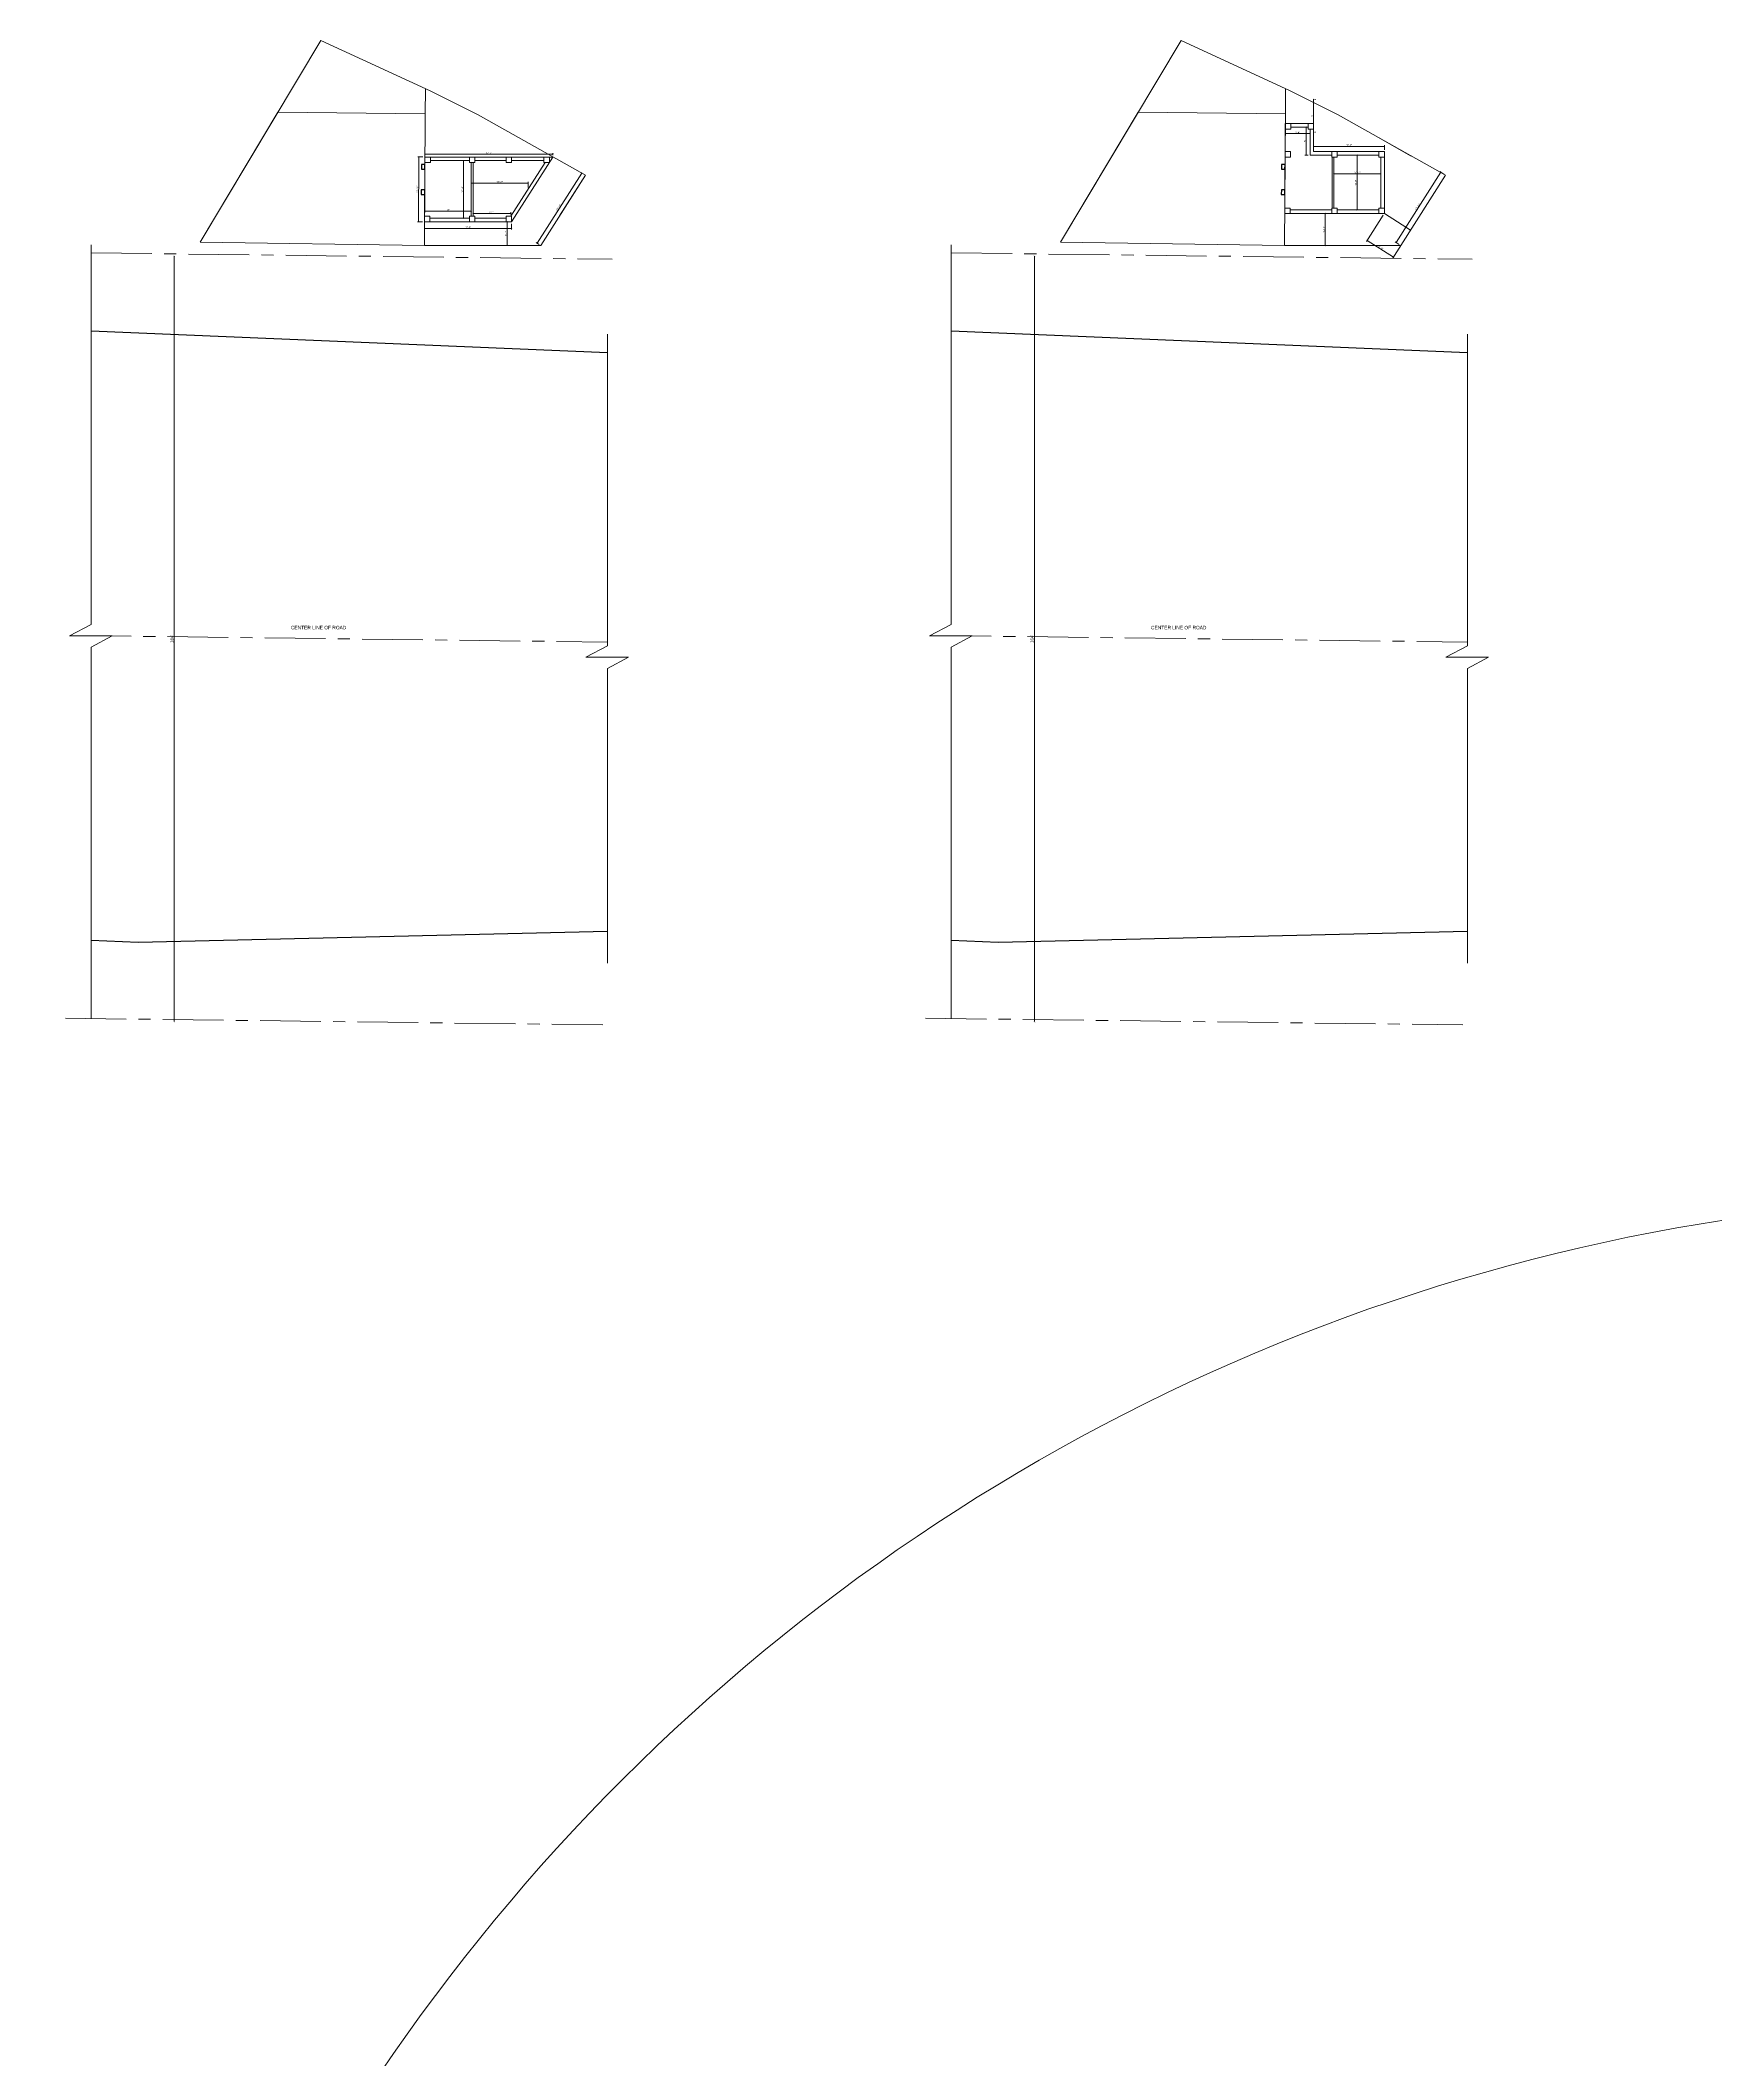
# Model space of a CAD drawing. Header units: inches. Extents: x 4069 to 291496, y -47643 to 12535.
# Drawn here: x 74546 to 78851, y 199 to 5389 of the extents above; entities that cross this region are included whole.
import ezdxf

# ---------------------------------------------------------------- set-up
doc = ezdxf.new("R2010")
doc.units = ezdxf.units.IN
doc.header["$LTSCALE"] = 5
doc.header["$MEASUREMENT"] = 0
doc.linetypes.add('CENTER', pattern=[2, 1.25, -0.25, 0.25, -0.25])
doc.layers.add('A-WALL', color=7, linetype='Continuous', lineweight=9)
doc.layers.add('DOOR', color=62, linetype='Continuous', lineweight=0)
for name, color, linetype in [('DIM', 5, 'Continuous'), ('TEXT', 6, 'Continuous'), ('WALL', 7, 'Continuous')]:
    doc.layers.add(name, color=color, linetype=linetype)
doc.layers.add('dim line', color=7, linetype='Continuous', lineweight=15, true_color=0xfab2b2)
doc.styles.get("Standard").update_dxf_attribs({"font": 'arial.ttf'})
doc.styles.add('tt', font='stylu.ttf', dxfattribs={"height": 8})
doc.dimstyles.new('Copy(2) of STANDARD', dxfattribs={"dimtxt": 2, "dimasz": 4, "dimexe": 0, "dimexo": 0, "dimgap": 2, "dimtad": 1, "dimdec": 0, "dimzin": 0, "dimdsep": 46, "dimlunit": 3, "dimtxsty": 'tt', "dimblk": 'ARCHTICK', "dimcen": 0.0505, "dimse1": 1, "dimse2": 1, "dimclrd": 5, "dimclre": 5, "dimclrt": 7, "dimadec": 1, "dimazin": 0, "dimtm": 1e-09, "dimtfac": 1, "dimtdec": 0, "dimtofl": 0, "dimtmove": 1, "dimatfit": 3, "dimfxl": 1, "dimtolj": 2, "dimtzin": 0, "dimlwd": 13, "dimarcsym": 0})
doc.dimstyles.new('Standard$0', dxfattribs={"dimtxt": 6, "dimasz": 4, "dimexe": 3, "dimexo": 6, "dimgap": 3, "dimtad": 1, "dimdec": 1, "dimzin": 0, "dimdsep": 46, "dimlunit": 4, "dimtxsty": 'Standard', "dimcen": 0.09, "dimclrd": 6, "dimclre": 6, "dimclrt": 7, "dimadec": 0, "dimazin": 0, "dimtfac": 1, "dimtdec": 1, "dimtix": 1, "dimtofl": 0, "dimtmove": 1, "dimatfit": 3, "dimfxl": 1, "dimtolj": 1, "dimtzin": 0, "dimlwd": 18, "dimlwe": 18, "dimarcsym": 0})

# ---------------------------------------------------------------- blocks, each defined once
blk = doc.blocks.new('_ArchTick')
at = {"color": 0, "linetype": 'ByBlock', "const_width": 0.15}
blk.add_lwpolyline([(-0.5, -0.5), (0.5, 0.5)], dxfattribs=at)
blk = doc.blocks.new('*D1890')
at = {"layer": 'Defpoints', "color": 0, "ltscale": 5, "transparency": 16777216}
for p in [(75346.3, 4834.4), (74890.5, 2866.6), (75322, 2866.6)]:
    blk.add_point(p, dxfattribs=at)
at = {"layer": 'DIM', "color": 5, "lineweight": 13, "ltscale": 5, "transparency": 16777216}
blk.add_line((74890.5, 4834.4), (74890.5, 2866.6), dxfattribs=at)
at = {"layer": 'DIM', "color": 5, "lineweight": 13, "ltscale": 5, "transparency": 16777216, "xscale": 4, "yscale": 4, "zscale": 4}
for p, rotation in [((74890.5, 4834.4), 90), ((74890.5, 2866.6), 270)]:
    blk.add_blockref('_ArchTick', p, dxfattribs=dict(at, rotation=rotation))
at = {"layer": 'DIM', "color": 7, "ltscale": 5, "transparency": 16777216, "insert": (74884.3, 3850.5), "char_height": 8, "attachment_point": 5, "rotation": 90, "style": 'tt'}
blk.add_mtext("\\A2;164'", dxfattribs=at)
blk = doc.blocks.new('oblique')
at = {"color": 0, "lineweight": -2}
blk.add_line((0.25, 0.25), (-0.25, -0.25), dxfattribs=at)
at = {"layer": 'dim line', "lineweight": 9}
for p, q in [((-0.4375, 0), (0.4375, 0)), ((0, 0.4375), (0, -0.4375))]:
    blk.add_line(p, q, dxfattribs=at)
blk = doc.blocks.new('*D1894')
at = {"layer": 'A-WALL', "color": 47, "lineweight": 0, "ltscale": 5, "transparency": 16777216}
for p, q in [((75658.5, 4941.6), (75658.5, 4946.9)), ((75755.5, 4941.6), (75755.5, 4946.9))]:
    blk.add_line(p, q, dxfattribs=at)
at = {"layer": 'A-WALL', "color": 33, "lineweight": 0, "ltscale": 5, "transparency": 16777216}
blk.add_line((75658.5, 4943.9), (75755.5, 4943.9), dxfattribs=at)
at = {"layer": 'Defpoints', "color": 0, "ltscale": 5, "transparency": 16777216}
for p in [(75658.5, 4936.6), (75755.5, 4943.9), (75755.5, 4936.6)]:
    blk.add_point(p, dxfattribs=at)
at = {"layer": 'A-WALL', "color": 33, "lineweight": 0, "ltscale": 5, "transparency": 16777216, "xscale": 2, "yscale": 2, "zscale": 2, "rotation": 180}
blk.add_blockref('oblique', (75658.5, 4943.9), dxfattribs=at)
at = {"layer": 'A-WALL', "color": 33, "lineweight": 0, "ltscale": 5, "transparency": 16777216, "xscale": 2, "yscale": 2, "zscale": 2}
blk.add_blockref('oblique', (75755.5, 4943.9), dxfattribs=at)
at = {"layer": 'A-WALL', "color": 7, "ltscale": 5, "transparency": 16777216, "insert": (75707, 4946.7), "char_height": 4.5, "attachment_point": 5}
blk.add_mtext('\\A1;8\'-1"', dxfattribs=at)
blk = doc.blocks.new('_OBLIQUE')
at = {"color": 0, "linetype": 'ByBlock'}
blk.add_line((-0.5, -0.5), (0.5, 0.5), dxfattribs=at)
blk = doc.blocks.new('*D1895')
at = {"layer": 'A-WALL', "color": 47, "lineweight": 0, "ltscale": 5, "transparency": 16777216}
for p, q in [((75533.4, 4917.6), (75533.4, 4902.4)), ((75757.2, 4917.6), (75757.2, 4902.4))]:
    blk.add_line(p, q, dxfattribs=at)
at = {"layer": 'A-WALL', "color": 33, "lineweight": 0, "ltscale": 5, "transparency": 16777216}
blk.add_line((75533.4, 4905.4), (75757.2, 4905.4), dxfattribs=at)
at = {"layer": 'Defpoints', "color": 0, "ltscale": 5, "transparency": 16777216}
for p in [(75533.4, 4922.6), (75757.2, 4922.6), (75757.2, 4905.4)]:
    blk.add_point(p, dxfattribs=at)
at = {"layer": 'A-WALL', "color": 33, "lineweight": 0, "ltscale": 5, "transparency": 16777216, "xscale": 2, "yscale": 2, "zscale": 2, "rotation": 180}
blk.add_blockref('oblique', (75533.4, 4905.4), dxfattribs=at)
at = {"layer": 'A-WALL', "color": 33, "lineweight": 0, "ltscale": 5, "transparency": 16777216, "xscale": 2, "yscale": 2, "zscale": 2}
blk.add_blockref('oblique', (75757.2, 4905.4), dxfattribs=at)
at = {"layer": 'A-WALL', "color": 7, "ltscale": 5, "transparency": 16777216, "insert": (75645.3, 4908.2), "char_height": 4.5, "attachment_point": 5}
blk.add_mtext('\\A1;18\'-8"', dxfattribs=at)
blk = doc.blocks.new('*D1897')
at = {"layer": 'A-WALL', "color": 47, "lineweight": 0, "ltscale": 5, "transparency": 16777216}
for p, q in [((75533.5, 4941.6), (75533.5, 4953)), ((75653.5, 4941.6), (75653.5, 4953))]:
    blk.add_line(p, q, dxfattribs=at)
at = {"layer": 'A-WALL', "color": 33, "lineweight": 0, "ltscale": 5, "transparency": 16777216}
blk.add_line((75533.5, 4950), (75653.5, 4950), dxfattribs=at)
at = {"layer": 'Defpoints', "color": 0, "ltscale": 5, "transparency": 16777216}
for p in [(75533.5, 4936.6), (75653.5, 4950), (75653.5, 4936.6)]:
    blk.add_point(p, dxfattribs=at)
at = {"layer": 'A-WALL', "color": 33, "lineweight": 0, "ltscale": 5, "transparency": 16777216, "xscale": 2, "yscale": 2, "zscale": 2, "rotation": 180}
blk.add_blockref('oblique', (75533.5, 4950), dxfattribs=at)
at = {"layer": 'A-WALL', "color": 33, "lineweight": 0, "ltscale": 5, "transparency": 16777216, "xscale": 2, "yscale": 2, "zscale": 2}
blk.add_blockref('oblique', (75653.5, 4950), dxfattribs=at)
at = {"layer": 'A-WALL', "color": 7, "ltscale": 5, "transparency": 16777216, "insert": (75593.5, 4952.8), "char_height": 4.5, "attachment_point": 5}
blk.add_mtext("\\A1;10'", dxfattribs=at)
blk = doc.blocks.new('*D1898')
at = {"layer": 'A-WALL', "color": 47, "lineweight": 0, "ltscale": 5, "transparency": 16777216}
for p, q in [((75653.5, 5010.8), (75653.5, 5025.1)), ((75799.6, 5010.8), (75799.6, 5025.1))]:
    blk.add_line(p, q, dxfattribs=at)
at = {"layer": 'A-WALL', "color": 33, "lineweight": 0, "ltscale": 5, "transparency": 16777216}
blk.add_line((75799.6, 5022.1), (75653.5, 5022.1), dxfattribs=at)
at = {"layer": 'Defpoints', "color": 0, "ltscale": 5, "transparency": 16777216}
for p in [(75653.5, 5022.1), (75653.5, 5005.8), (75799.6, 5005.8)]:
    blk.add_point(p, dxfattribs=at)
at = {"layer": 'A-WALL', "color": 33, "lineweight": 0, "ltscale": 5, "transparency": 16777216, "xscale": 2, "yscale": 2, "zscale": 2, "rotation": 180}
blk.add_blockref('oblique', (75653.5, 5022.1), dxfattribs=at)
at = {"layer": 'A-WALL', "color": 33, "lineweight": 0, "ltscale": 5, "transparency": 16777216, "xscale": 2, "yscale": 2, "zscale": 2}
blk.add_blockref('oblique', (75799.6, 5022.1), dxfattribs=at)
at = {"layer": 'A-WALL', "color": 7, "ltscale": 5, "transparency": 16777216, "insert": (75726.5, 5024.9), "char_height": 4.5, "attachment_point": 5}
blk.add_mtext('\\A1;12\'-2"', dxfattribs=at)
blk = doc.blocks.new('*D1899')
at = {"layer": 'A-WALL', "color": 47, "lineweight": 0, "ltscale": 5, "transparency": 16777216}
for p, q in [((75603.7, 5080), (75636.7, 5080)), ((75603.7, 4931.6), (75636.7, 4931.6))]:
    blk.add_line(p, q, dxfattribs=at)
at = {"layer": 'A-WALL', "color": 33, "lineweight": 0, "ltscale": 5, "transparency": 16777216}
blk.add_line((75633.7, 5080), (75633.7, 4931.6), dxfattribs=at)
at = {"layer": 'Defpoints', "color": 0, "ltscale": 5, "transparency": 16777216}
for p in [(75598.7, 5080), (75598.7, 4931.6), (75633.7, 4931.6)]:
    blk.add_point(p, dxfattribs=at)
at = {"layer": 'A-WALL', "color": 33, "lineweight": 0, "ltscale": 5, "transparency": 16777216, "xscale": 2, "yscale": 2, "zscale": 2}
for p, rotation in [((75633.7, 5080), 90), ((75633.7, 4931.6), 270)]:
    blk.add_blockref('oblique', p, dxfattribs=dict(at, rotation=rotation))
at = {"layer": 'A-WALL', "color": 7, "ltscale": 5, "transparency": 16777216, "insert": (75630.9, 5005.8), "char_height": 4.5, "attachment_point": 5, "rotation": 90}
blk.add_mtext('\\A1;12\'-4"', dxfattribs=at)
blk = doc.blocks.new('*D1919')
at = {"layer": 'A-WALL', "color": 47, "lineweight": 0, "ltscale": 5, "transparency": 16777216}
for p, q in [((75534.5, 5094), (75534.5, 5099.3)), ((75863.3, 5094), (75863.3, 5099.3))]:
    blk.add_line(p, q, dxfattribs=at)
at = {"layer": 'A-WALL', "color": 33, "lineweight": 0, "ltscale": 5, "transparency": 16777216}
blk.add_line((75863.3, 5096.3), (75534.5, 5096.3), dxfattribs=at)
at = {"layer": 'Defpoints', "color": 0, "ltscale": 5, "transparency": 16777216}
for p in [(75534.5, 5096.3), (75534.5, 5089), (75863.3, 5089)]:
    blk.add_point(p, dxfattribs=at)
at = {"layer": 'A-WALL', "color": 33, "lineweight": 0, "ltscale": 5, "transparency": 16777216, "xscale": 2, "yscale": 2, "zscale": 2, "rotation": 180}
blk.add_blockref('oblique', (75534.5, 5096.3), dxfattribs=at)
at = {"layer": 'A-WALL', "color": 33, "lineweight": 0, "ltscale": 5, "transparency": 16777216, "xscale": 2, "yscale": 2, "zscale": 2}
blk.add_blockref('oblique', (75863.3, 5096.3), dxfattribs=at)
at = {"layer": 'A-WALL', "color": 7, "ltscale": 5, "transparency": 16777216, "insert": (75698.9, 5099.1), "char_height": 4.5, "attachment_point": 5}
blk.add_mtext('\\A1;27\'-5"', dxfattribs=at)
blk = doc.blocks.new('*D1920')
at = {"layer": 'A-WALL', "color": 47, "lineweight": 0, "ltscale": 5, "transparency": 16777216}
for p, q in [((75529.5, 5089.1), (75516.2, 5089.2)), ((75528.4, 4922.7), (75515.1, 4922.7))]:
    blk.add_line(p, q, dxfattribs=at)
at = {"layer": 'A-WALL', "color": 33, "lineweight": 0, "ltscale": 5, "transparency": 16777216}
blk.add_line((75519.2, 5089.1), (75518.1, 4922.7), dxfattribs=at)
at = {"layer": 'Defpoints', "color": 0, "ltscale": 5, "transparency": 16777216}
for p in [(75534.5, 5089), (75518.1, 4922.7), (75533.4, 4922.6)]:
    blk.add_point(p, dxfattribs=at)
at = {"layer": 'A-WALL', "color": 33, "lineweight": 0, "ltscale": 5, "transparency": 16777216, "xscale": 2, "yscale": 2, "zscale": 2}
for p, rotation in [((75519.2, 5089.1), 89.62590714722728), ((75518.1, 4922.7), 269.6259071472273)]:
    blk.add_blockref('oblique', p, dxfattribs=dict(at, rotation=rotation))
at = {"layer": 'A-WALL', "color": 7, "ltscale": 5, "transparency": 16777216, "insert": (75515.9, 5006), "char_height": 4.5, "attachment_point": 5, "rotation": 89.6259}
blk.add_mtext('\\A1;13\'-10"', dxfattribs=at)
blk = doc.blocks.new('*D1926')
at = {"layer": 'Defpoints', "color": 0, "ltscale": 5, "transparency": 16777216}
for p in [(77556.5, 4834.4), (77100.8, 2866.6), (77532.3, 2866.6)]:
    blk.add_point(p, dxfattribs=at)
at = {"layer": 'DIM', "color": 5, "lineweight": 13, "ltscale": 5, "transparency": 16777216}
blk.add_line((77100.8, 4834.4), (77100.8, 2866.6), dxfattribs=at)
at = {"layer": 'DIM', "color": 5, "lineweight": 13, "ltscale": 5, "transparency": 16777216, "xscale": 4, "yscale": 4, "zscale": 4}
for p, rotation in [((77100.8, 4834.4), 90), ((77100.8, 2866.6), 270)]:
    blk.add_blockref('_ArchTick', p, dxfattribs=dict(at, rotation=rotation))
at = {"layer": 'DIM', "color": 7, "ltscale": 5, "transparency": 16777216, "insert": (77094.6, 3850.5), "char_height": 8, "attachment_point": 5, "rotation": 90, "style": 'tt'}
blk.add_mtext("\\A2;164'", dxfattribs=at)
blk = doc.blocks.new('*D1931')
at = {"layer": 'A-WALL', "color": 47, "lineweight": 0, "ltscale": 5, "transparency": 16777216}
for p, q in [((77818.2, 5107.9), (77818.2, 5119.2)), ((77999.9, 5107.9), (77999.9, 5119.2))]:
    blk.add_line(p, q, dxfattribs=at)
at = {"layer": 'A-WALL', "color": 33, "lineweight": 0, "ltscale": 5, "transparency": 16777216}
blk.add_line((77818.2, 5116.2), (77999.9, 5116.2), dxfattribs=at)
at = {"layer": 'Defpoints', "color": 0, "ltscale": 5, "transparency": 16777216}
for p in [(77818.2, 5102.9), (77999.9, 5116.2), (77999.9, 5102.9)]:
    blk.add_point(p, dxfattribs=at)
at = {"layer": 'A-WALL', "color": 33, "lineweight": 0, "ltscale": 5, "transparency": 16777216, "xscale": 2, "yscale": 2, "zscale": 2, "rotation": 180}
blk.add_blockref('oblique', (77818.2, 5116.2), dxfattribs=at)
at = {"layer": 'A-WALL', "color": 33, "lineweight": 0, "ltscale": 5, "transparency": 16777216, "xscale": 2, "yscale": 2, "zscale": 2}
blk.add_blockref('oblique', (77999.9, 5116.2), dxfattribs=at)
at = {"layer": 'A-WALL', "color": 7, "ltscale": 5, "transparency": 16777216, "insert": (77909.1, 5119), "char_height": 4.5, "attachment_point": 5}
blk.add_mtext('\\A1;15\'-2"', dxfattribs=at)
blk = doc.blocks.new('*D1928')
at = {"layer": 'A-WALL', "color": 33, "lineweight": 0, "ltscale": 5, "transparency": 16777216}
blk.add_line((77818.2, 5152.6), (77818.2, 5237.1), dxfattribs=at)
at = {"layer": 'A-WALL', "color": 47, "lineweight": 0, "ltscale": 5, "transparency": 16777216}
for p, q in [((77823.2, 5237.1), (77821.2, 5237.1)), ((77823.2, 5152.6), (77821.2, 5152.6))]:
    blk.add_line(p, q, dxfattribs=at)
at = {"layer": 'Defpoints', "color": 0, "ltscale": 5, "transparency": 16777216}
for p in [(77818.2, 5237.1, -58.2), (77818.2, 5237.1), (77818.2, 5152.6, -58.2)]:
    blk.add_point(p, dxfattribs=at)
at = {"layer": 'A-WALL', "color": 33, "lineweight": 0, "ltscale": 5, "transparency": 16777216, "xscale": 2, "yscale": 2, "zscale": 2}
for p, rotation in [((77818.2, 5237.1), 90), ((77818.2, 5152.6), 270)]:
    blk.add_blockref('oblique', p, dxfattribs=dict(at, rotation=rotation))
at = {"layer": 'A-WALL', "color": 7, "ltscale": 5, "transparency": 16777216, "insert": (77815.5, 5194.8), "char_height": 4.5, "attachment_point": 5, "rotation": 90}
blk.add_mtext("\\A1;7'", dxfattribs=at)
blk = doc.blocks.new('*D1929')
at = {"layer": 'A-WALL', "color": 47, "lineweight": 0, "ltscale": 5, "transparency": 16777216}
for p, q in [((77927.4, 5093.9), (77926.7, 5093.9)), ((77927.4, 4952.9), (77926.7, 4952.9))]:
    blk.add_line(p, q, dxfattribs=at)
at = {"layer": 'A-WALL', "color": 33, "lineweight": 0, "ltscale": 5, "transparency": 16777216}
blk.add_line((77929.7, 5093.9), (77929.7, 4952.9), dxfattribs=at)
at = {"layer": 'Defpoints', "color": 0, "ltscale": 5, "transparency": 16777216}
for p in [(77932.4, 5093.9, -58.2), (77929.7, 4952.9), (77932.4, 4952.9, -58.2)]:
    blk.add_point(p, dxfattribs=at)
at = {"layer": 'A-WALL', "color": 33, "lineweight": 0, "ltscale": 5, "transparency": 16777216, "xscale": 2, "yscale": 2, "zscale": 2}
for p, rotation in [((77929.7, 5093.9), 90), ((77929.7, 4952.9), 270)]:
    blk.add_blockref('oblique', p, dxfattribs=dict(at, rotation=rotation))
at = {"layer": 'A-WALL', "color": 7, "ltscale": 5, "transparency": 16777216, "insert": (77926.9, 5023.4), "char_height": 4.5, "attachment_point": 5, "rotation": 90}
blk.add_mtext('\\A1;11\'-9"', dxfattribs=at)
blk = doc.blocks.new('*D1930')
at = {"layer": 'A-WALL', "color": 47, "lineweight": 0, "ltscale": 5, "transparency": 16777216}
for p, q in [((77870, 5028.4), (77870, 5048.9)), ((77990.9, 5028.4), (77990.9, 5048.9))]:
    blk.add_line(p, q, dxfattribs=at)
at = {"layer": 'A-WALL', "color": 33, "lineweight": 0, "ltscale": 5, "transparency": 16777216}
blk.add_line((77870, 5045.9), (77990.9, 5045.9), dxfattribs=at)
at = {"layer": 'Defpoints', "color": 0, "ltscale": 5, "transparency": 16777216}
for p in [(77990.9, 5045.9), (77870, 5023.4, -58.2), (77990.9, 5023.4, -58.2)]:
    blk.add_point(p, dxfattribs=at)
at = {"layer": 'A-WALL', "color": 33, "lineweight": 0, "ltscale": 5, "transparency": 16777216, "xscale": 2, "yscale": 2, "zscale": 2, "rotation": 180}
blk.add_blockref('oblique', (77870, 5045.9), dxfattribs=at)
at = {"layer": 'A-WALL', "color": 33, "lineweight": 0, "ltscale": 5, "transparency": 16777216, "xscale": 2, "yscale": 2, "zscale": 2}
blk.add_blockref('oblique', (77990.9, 5045.9), dxfattribs=at)
at = {"layer": 'A-WALL', "color": 7, "ltscale": 5, "transparency": 16777216, "insert": (77930.5, 5048.7), "char_height": 4.5, "attachment_point": 5}
blk.add_mtext('\\A1;10\'-1"', dxfattribs=at)
blk = doc.blocks.new('*D1932')
at = {"layer": 'A-WALL', "color": 47, "lineweight": 0, "ltscale": 5, "transparency": 16777216}
for p, q in [((77997.2, 4939.7), (77954.1, 4872)), ((78064.8, 4896.6), (78021.6, 4828.9))]:
    blk.add_line(p, q, dxfattribs=at)
at = {"layer": 'A-WALL', "color": 33, "lineweight": 0, "ltscale": 5, "transparency": 16777216}
blk.add_line((77955.7, 4874.5), (78023.2, 4831.5), dxfattribs=at)
at = {"layer": 'Defpoints', "color": 0, "ltscale": 5, "transparency": 16777216}
for p in [(77999.9, 4943.9), (78067.5, 4900.8), (78023.2, 4831.5)]:
    blk.add_point(p, dxfattribs=at)
at = {"layer": 'A-WALL', "color": 33, "lineweight": 0, "ltscale": 5, "transparency": 16777216, "xscale": 2, "yscale": 2, "zscale": 2}
for p, rotation in [((77955.7, 4874.5), 147.4840471670188), ((78023.2, 4831.5), 327.4840471670188)]:
    blk.add_blockref('oblique', p, dxfattribs=dict(at, rotation=rotation))
at = {"layer": 'A-WALL', "color": 7, "ltscale": 5, "transparency": 16777216, "insert": (77990.9, 4855.3), "char_height": 4.5, "attachment_point": 5, "rotation": 327.484}
blk.add_mtext('\\A1;6\'-8"', dxfattribs=at)
blk = doc.blocks.new('*D1933')
at = {"layer": 'A-WALL', "color": 47, "lineweight": 0, "ltscale": 5, "transparency": 16777216}
for p, q in [((77859.8, 4943.9), (77844.8, 4943.9)), ((77859.8, 4861.6), (77844.8, 4861.6))]:
    blk.add_line(p, q, dxfattribs=at)
at = {"layer": 'A-WALL', "color": 33, "lineweight": 0, "ltscale": 5, "transparency": 16777216}
blk.add_line((77847.8, 4943.9), (77847.8, 4861.6), dxfattribs=at)
at = {"layer": 'Defpoints', "color": 0, "ltscale": 5, "transparency": 16777216}
for p in [(77864.8, 4943.9, -58.2), (77847.8, 4861.6), (77864.8, 4861.6, -58.2)]:
    blk.add_point(p, dxfattribs=at)
at = {"layer": 'A-WALL', "color": 33, "lineweight": 0, "ltscale": 5, "transparency": 16777216, "xscale": 2, "yscale": 2, "zscale": 2}
for p, rotation in [((77847.8, 4943.9), 90), ((77847.8, 4861.6), 270)]:
    blk.add_blockref('oblique', p, dxfattribs=dict(at, rotation=rotation))
at = {"layer": 'A-WALL', "color": 7, "ltscale": 5, "transparency": 16777216, "insert": (77845, 4902.8), "char_height": 4.5, "attachment_point": 5, "rotation": 90}
blk.add_mtext('\\A1;6\'-10"', dxfattribs=at)
blk = doc.blocks.new('*D1934')
at = {"layer": 'A-WALL', "color": 47, "lineweight": 0, "ltscale": 5, "transparency": 16777216}
for p, q in [((77745.3, 5155.9), (77745.3, 5146.5)), ((77809.2, 5155.9), (77809.2, 5146.5))]:
    blk.add_line(p, q, dxfattribs=at)
at = {"layer": 'A-WALL', "color": 33, "lineweight": 0, "ltscale": 5, "transparency": 16777216}
blk.add_line((77809.2, 5149.5), (77745.3, 5149.5), dxfattribs=at)
at = {"layer": 'Defpoints', "color": 0, "ltscale": 5, "transparency": 16777216}
for p in [(77745.3, 5160.9, -58.2), (77745.3, 5149.5), (77809.2, 5160.9, -58.2)]:
    blk.add_point(p, dxfattribs=at)
at = {"layer": 'A-WALL', "color": 33, "lineweight": 0, "ltscale": 5, "transparency": 16777216, "xscale": 2, "yscale": 2, "zscale": 2, "rotation": 180}
blk.add_blockref('oblique', (77745.3, 5149.5), dxfattribs=at)
at = {"layer": 'A-WALL', "color": 33, "lineweight": 0, "ltscale": 5, "transparency": 16777216, "xscale": 2, "yscale": 2, "zscale": 2}
blk.add_blockref('oblique', (77809.2, 5149.5), dxfattribs=at)
at = {"layer": 'A-WALL', "color": 7, "ltscale": 5, "transparency": 16777216, "insert": (77777.3, 5152.3), "char_height": 4.5, "attachment_point": 5}
blk.add_mtext('\\A1;5\'-4"', dxfattribs=at)
blk = doc.blocks.new('*D1935')
at = {"layer": 'A-WALL', "color": 47, "lineweight": 0, "ltscale": 5, "transparency": 16777216}
for p, q in [((77799.2, 5165.9), (77795.7, 5165.9)), ((77804.2, 5093.9), (77795.7, 5093.9))]:
    blk.add_line(p, q, dxfattribs=at)
at = {"layer": 'A-WALL', "color": 33, "lineweight": 0, "ltscale": 5, "transparency": 16777216}
blk.add_line((77798.7, 5165.9), (77798.7, 5093.9), dxfattribs=at)
at = {"layer": 'Defpoints', "color": 0, "ltscale": 5, "transparency": 16777216}
for p in [(77804.2, 5165.9, -58.2), (77798.7, 5093.9), (77809.2, 5093.9, -58.2)]:
    blk.add_point(p, dxfattribs=at)
at = {"layer": 'A-WALL', "color": 33, "lineweight": 0, "ltscale": 5, "transparency": 16777216, "xscale": 2, "yscale": 2, "zscale": 2}
for p, rotation in [((77798.7, 5165.9), 90), ((77798.7, 5093.9), 270)]:
    blk.add_blockref('oblique', p, dxfattribs=dict(at, rotation=rotation))
at = {"layer": 'A-WALL', "color": 7, "ltscale": 5, "transparency": 16777216, "insert": (77795.9, 5129.9), "char_height": 4.5, "attachment_point": 5, "rotation": 90}
blk.add_mtext("\\A1;6'", dxfattribs=at)
blk = doc.blocks.new('*D1936')
at = {"layer": 'A-WALL', "color": 33, "lineweight": 0, "ltscale": 5, "transparency": 16777216}
blk.add_line((78030.1, 4869.5), (78145.1, 5049.8), dxfattribs=at)
at = {"layer": 'A-WALL', "color": 47, "lineweight": 0, "ltscale": 5, "transparency": 16777216}
for p, q in [((78153.2, 5044.6), (78142.5, 5051.4)), ((78038.2, 4864.3), (78027.6, 4871.1))]:
    blk.add_line(p, q, dxfattribs=at)
at = {"layer": 'Defpoints', "color": 0, "ltscale": 5, "transparency": 16777216}
for p in [(78145.1, 5049.8), (78157.4, 5042, -58.2), (78042.5, 4861.6, -58.2)]:
    blk.add_point(p, dxfattribs=at)
at = {"layer": 'A-WALL', "color": 33, "lineweight": 0, "ltscale": 5, "transparency": 16777216, "xscale": 2, "yscale": 2, "zscale": 2}
for p, rotation in [((78145.1, 5049.8), 57.48404716701929), ((78030.1, 4869.5), 237.4840471670193)]:
    blk.add_blockref('oblique', p, dxfattribs=dict(at, rotation=rotation))
at = {"layer": 'A-WALL', "color": 7, "ltscale": 5, "transparency": 16777216, "insert": (78085.2, 4961.2), "char_height": 4.5, "attachment_point": 5, "rotation": 57.484}
blk.add_mtext('\\A1;17\'-10"', dxfattribs=at)
blk = doc.blocks.new('*D1937')
at = {"layer": 'A-WALL', "color": 33, "lineweight": 0, "ltscale": 5, "transparency": 16777216}
blk.add_line((75822.8, 4867.6), (75937.8, 5047.9), dxfattribs=at)
at = {"layer": 'A-WALL', "color": 47, "lineweight": 0, "ltscale": 5, "transparency": 16777216}
for p, q in [((75942.9, 5044.6), (75935.3, 5049.5)), ((75828, 4864.3), (75820.3, 4869.2))]:
    blk.add_line(p, q, dxfattribs=at)
at = {"layer": 'Defpoints', "color": 0, "ltscale": 5, "transparency": 16777216}
for p in [(75937.8, 5047.9), (75947.1, 5042, -58.2), (75832.2, 4861.6, -58.2)]:
    blk.add_point(p, dxfattribs=at)
at = {"layer": 'A-WALL', "color": 33, "lineweight": 0, "ltscale": 5, "transparency": 16777216, "xscale": 2, "yscale": 2, "zscale": 2}
for p, rotation in [((75937.8, 5047.9), 57.48404716701929), ((75822.8, 4867.6), 237.4840471670193)]:
    blk.add_blockref('oblique', p, dxfattribs=dict(at, rotation=rotation))
at = {"layer": 'A-WALL', "color": 7, "ltscale": 5, "transparency": 16777216, "insert": (75877.9, 4959.3), "char_height": 4.5, "attachment_point": 5, "rotation": 57.484}
blk.add_mtext('\\A1;17\'-10"', dxfattribs=at)
blk = doc.blocks.new('*D1940')
at = {"layer": 'A-WALL', "color": 47, "lineweight": 0, "ltscale": 5, "transparency": 16777216}
for p, q in [((75752.2, 4922.6), (75743.2, 4922.6)), ((75751.5, 4861.6), (75743.2, 4861.6))]:
    blk.add_line(p, q, dxfattribs=at)
at = {"layer": 'A-WALL', "color": 33, "lineweight": 0, "ltscale": 5, "transparency": 16777216}
blk.add_line((75746.2, 4922.6), (75746.2, 4861.6), dxfattribs=at)
at = {"layer": 'Defpoints', "color": 0, "ltscale": 5, "transparency": 16777216}
for p in [(75757.2, 4922.6), (75746.2, 4861.6), (75756.5, 4861.6, -58.2)]:
    blk.add_point(p, dxfattribs=at)
at = {"layer": 'A-WALL', "color": 33, "lineweight": 0, "ltscale": 5, "transparency": 16777216, "xscale": 2, "yscale": 2, "zscale": 2}
for p, rotation in [((75746.2, 4922.6), 90), ((75746.2, 4861.6), 270)]:
    blk.add_blockref('oblique', p, dxfattribs=dict(at, rotation=rotation))
at = {"layer": 'A-WALL', "color": 7, "ltscale": 5, "transparency": 16777216, "insert": (75743.4, 4892.1), "char_height": 4.5, "attachment_point": 5, "rotation": 90}
blk.add_mtext('\\A1;5\'-1"', dxfattribs=at)

msp = doc.modelspace()

# ---------------------------------------------------------------- linework, layer by layer
for p, q in [((74676.84581, 4641.84182, -31.2793), (76003.60031, 4586.8671, -59.12383)), ((76887.10878, 4641.84182, -31.2793), (78213.86329, 4586.8671, -59.12383)), ((74797.19555, 3070.0541, 1.516), (74676.84581, 3075.2207, 1.516)), ((76003.60031, 3098.12937, 1.516), (74797.19555, 3070.0541, 1.516)), ((77007.45852, 3070.0541, 1.516), (76887.10878, 3075.2207, 1.516)), ((78213.86329, 3098.12937, 1.516), (77007.45852, 3070.0541, 1.516))]:
    msp.add_line(p, q)
at = {"layer": 'A-WALL', "ltscale": 5}
for p, q in [((75535.22639, 5199.61912), (75535.65021, 5264.53028)), ((77745.48936, 5199.61912), (77745.91318, 5264.53028)), ((77744.85786, 5102.89936), (77745.32795, 5174.8975)), ((77745.26919, 5165.8975), (77745.32795, 5165.8975)), ((77745.32795, 5174.8975), (77818.21395, 5174.8975)), ((77759.18248, 5165.8975), (77804.21395, 5165.8975)), ((77809.21395, 5160.8975), (77809.21395, 5093.89936)), ((77818.21395, 5174.8975), (77818.21395, 5102.89936)), ((78069.08115, 5091.56886), (77983.27171, 5139.76388)), ((75863.31534, 5089.04302), (75534.50441, 5089.04302)), ((77744.85786, 5097.89936), (77744.82521, 5097.89936)), ((77809.21395, 5093.89936), (77864.83181, 5093.89936)), ((77818.21395, 5102.89936), (77999.89794, 5102.89936)), ((77865.52578, 5088.89936), (77865.52578, 4957.90626)), ((77870.02578, 5088.89936), (77870.02578, 4957.90626)), ((77878.83181, 5093.89936), (77985.89794, 5093.89936)), ((77990.89794, 5088.89936), (77990.89794, 4957.90626)), ((77999.89794, 5102.89936), (77999.89794, 4943.90626)), ((75534.50441, 5080.04302), (75534.44565, 5080.04302)), ((75648.97007, 5080.04302), (75548.50441, 5080.04302)), ((75653.47007, 4936.62632), (75653.47007, 5075.04302)), ((75658.47007, 4936.62632), (75658.47007, 5075.04302)), ((75743.23106, 5080.04302), (75662.97007, 5080.04302)), ((75755.48243, 4936.62632), (75843.71778, 5075.04302)), ((75840.39088, 5080.04302), (75757.23106, 5080.04302)), ((75880.63496, 4937.61946), (75947.14723, 5041.95869)), ((75547.50925, 4931.62632), (75648.97007, 4931.62632)), ((75662.97007, 4931.62632), (75743.23106, 4931.62632)), ((77999.89794, 4943.90626), (77743.67428, 4943.90626)), ((77864.83181, 4952.90626), (77757.76569, 4952.90626)), ((77985.89794, 4952.90626), (77878.83181, 4952.90626)), ((77999.89794, 4943.90626), (78067.45373, 4900.84202))]:
    msp.add_line(p, q, dxfattribs=at)
at = {"layer": 'A-WALL', "linetype": 'CENTER', "ltscale": 25}
for p, q in [((74676.84581, 4842.6691), (76015.72153, 4826.17516)), ((76887.10878, 4842.6691), (78225.9845, 4826.17516)), ((74623.02609, 3859.25745), (76003.60031, 3842.24982)), ((76833.28907, 3859.25745), (78213.86329, 3842.24982)), ((74610.90488, 2875.33211), (75991.4791, 2858.32448)), ((76821.16785, 2875.33211), (78201.74207, 2858.32448))]:
    msp.add_line(p, q, dxfattribs=at)
at = {"layer": 'A-WALL', "ltscale": 5, "elevation": -58.16904}
for points in [[(75267.20994, 5388.80779), (74957.08441, 4870.27021), (75533.01955, 4861.62632), (75832.19224, 4861.62632), (75947.14723, 5041.95869), (75671.05335, 5197.02729), (75547.68827, 5258.95712)], [(77477.47291, 5388.80779), (77167.34739, 4870.27021), (77743.28253, 4861.62632), (78042.45522, 4861.62632), (78157.41021, 5041.95869), (77881.31632, 5197.02729), (77757.95124, 5258.95712)], [(77745.32795, 5174.8975), (77743.81975, 4943.90626), (77999.89794, 4943.90626), (77999.89794, 5102.89936), (77818.21395, 5102.89936), (77818.21395, 5174.8975)], [(77745.32795, 5174.8975), (77759.32795, 5174.8975), (77759.32795, 5160.8975), (77745.32795, 5160.8975)], [(77804.21395, 5174.8975), (77818.21395, 5174.8975), (77818.21395, 5160.8975), (77804.21395, 5160.8975)], [(75743.23106, 5089.04302), (75757.23106, 5089.04302), (75757.23106, 5075.04302), (75743.23106, 5075.04302)], [(75840.39088, 5089.04302), (75854.39088, 5089.04302), (75854.39088, 5075.04302), (75840.39088, 5075.04302)], [(77744.85786, 5102.89936), (77758.85786, 5102.89936), (77758.85786, 5088.89936), (77744.85786, 5088.89936)], [(77864.83181, 5102.89936), (77878.83181, 5102.89936), (77878.83181, 5088.89936), (77864.83181, 5088.89936)], [(77985.89794, 5102.89936), (77999.89794, 5102.89936), (77999.89794, 5088.89936), (77985.89794, 5088.89936)], [(77743.91116, 4957.90626), (77757.91116, 4957.90626), (77757.91116, 4943.90626), (77743.91116, 4943.90626)], [(77864.83181, 4957.90626), (77878.83181, 4957.90626), (77878.83181, 4943.90626), (77864.83181, 4943.90626)], [(77985.89794, 4957.90626), (77999.89794, 4957.90626), (77999.89794, 4943.90626), (77985.89794, 4943.90626)]]:
    msp.add_lwpolyline(points, close=True, dxfattribs=at)
at = {"layer": 'A-WALL', "ltscale": 5}
for points in [[(75863.31534, 5089.04302), (75534.50441, 5089.04302), (75533.41784, 4922.62632), (75757.23106, 4922.62632)], [(75534.50441, 5089.04302), (75548.50441, 5089.04302), (75548.50441, 5075.04302), (75534.50441, 5075.04302)], [(75648.97007, 5089.04302), (75662.97007, 5089.04302), (75662.97007, 5075.04302), (75648.97007, 5075.04302)], [(75533.50925, 4936.62632), (75547.50925, 4936.62632), (75547.50925, 4922.62632), (75533.50925, 4922.62632)], [(75648.97007, 4936.62632), (75662.97007, 4936.62632), (75662.97007, 4922.62632), (75648.97007, 4922.62632)], [(75743.23106, 4936.62632), (75757.23106, 4936.62632), (75757.23106, 4922.62632), (75743.23106, 4922.62632)]]:
    msp.add_lwpolyline(points, close=True, dxfattribs=at)
at = {"layer": 'A-WALL', "linetype": 'Continuous', "ltscale": 5}
for points, elevation in [([(74676.84581, 4863.14242), (74676.84581, 3887.27194), (74621.25608, 3858.33611), (74730.51902, 3858.08611), (74676.84581, 3829.47714), (74676.84581, 2874.51977)], -31.2793), ([(76887.10878, 4863.14242), (76887.10878, 3887.27194), (76831.51906, 3858.33611), (76940.782, 3858.08611), (76887.10878, 3829.47714), (76887.10878, 2874.51977)], -31.2793), ([(76003.60031, 4633.71596), (76003.60031, 3832.29722), (75948.01059, 3803.3614), (76057.27353, 3803.1114), (76003.60031, 3774.50243), (76003.60031, 3017.06613)], -59.12383), ([(78213.86329, 4633.71596), (78213.86329, 3832.29722), (78158.27356, 3803.3614), (78267.5365, 3803.1114), (78213.86329, 3774.50243), (78213.86329, 3017.06613)], -59.12383)]:
    msp.add_lwpolyline(points, dxfattribs=dict(at, elevation=elevation))
at = {"layer": 'DOOR', "lineweight": 13, "elevation": -58.16904}
for points in [[(74957.08441, 4870.27021), (75533.01955, 4861.62632), (75535.22639, 5199.61912), (75156.75107, 5204.11782)], [(77167.34739, 4870.27021), (77743.28253, 4861.62632), (77745.48936, 5199.61912), (77367.01404, 5204.11782)]]:
    msp.add_lwpolyline(points, close=True, dxfattribs=at)
at = {"layer": 'DOOR', "lineweight": 13}
msp.add_circle((79655.73492, -2693.25895), 5109.35508, dxfattribs=at)
at = {"layer": 'WALL', "color": 2, "linetype": 'ByBlock', "ltscale": 5, "elevation": -58.16904}
for points in [[(75525.37814, 5069.73355), (75525.29979, 5057.73358), (75534.29924, 5057.61946), (75534.37759, 5069.61943)], [(77735.64112, 5069.73355), (77735.56277, 5057.73358), (77744.56221, 5057.61946), (77744.64056, 5069.61943)], [(75524.95374, 5004.7337), (75524.87539, 4992.73373), (75533.87484, 4992.61962), (75533.95319, 5004.61959)], [(77735.21672, 5004.7337), (77735.13837, 4992.73373), (77744.13781, 4992.61962), (77744.21616, 5004.61959)]]:
    msp.add_lwpolyline(points, close=True, dxfattribs=at)

# ---------------------------------------------------------------- texts
at = {"layer": 'TEXT', "lineweight": 70, "style": 'tt'}
for p in [(75190.18306, 3875.06234, -58.16904), (77400.44603, 3875.06234, -58.16904)]:
    msp.add_text('CENTER LINE OF ROAD ', height=9, dxfattribs=at).set_placement(p)

# ---------------------------------------------------------------- dimensions: what is measured, and where the dimension line sits
at = {"layer": 'A-WALL', "ltscale": 5}
for base, p1, p2, picture, middle in [((77818.21395, 5237.06634), (77818.21395, 5152.61756, -58.16904), (77818.21395, 5237.06634, -58.16904), '*D1928', (77815.46395, 5194.84195)), ((77798.72082, 5093.89936), (77804.21395, 5165.8975, -58.16904), (77809.21395, 5093.89936, -58.16904), '*D1935', (77795.92325, 5129.89843)), ((77929.73134, 4952.90626), (77932.36487, 5093.89936, -58.16904), (77932.36487, 4952.90626, -58.16904), '*D1929', (77926.93376, 5023.40281)), ((75633.69829, 4931.62632), (75598.73724, 5080.04302), (75598.73724, 4931.62632), '*D1899', (75630.93908, 5005.83467)), ((77847.84682, 4861.62632), (77864.83181, 4943.90626, -58.16904), (77864.83181, 4861.62632, -58.16904), '*D1933', (77845.04924, 4902.76629)), ((75746.20146, 4861.62632), (75757.23106, 4922.62632), (75756.49999, 4861.62632, -58.16904), '*D1940', (75743.40388, 4892.12632))]:
    dim = msp.add_linear_dim(base=base, p1=p1, p2=p2, angle=90, dimstyle='Standard$0', override={"dimtxt": 4.5, "dimasz": 2, "dimexo": 5, "dimgap": 0.5, "dimdec": 0, "dimzin": 12, "dimpost": '\\X', "dimblk": 'oblique', "dimcen": 3, "dimclrd": 33, "dimclre": 47, "dimtfac": 0.5, "dimtdec": 0, "dimfxl": 3, "dimlwd": 0, "dimlwe": 0}, dxfattribs=at)
    dim.commit()
    dim.dimension.update_dxf_attribs({"geometry": picture, "text_midpoint": middle})
for base, p1, p2, picture, middle in [((77745.32795, 5149.49853), (77809.21395, 5160.8975, -58.16904), (77745.32795, 5160.8975, -58.16904), '*D1934', (77777.27095, 5152.2869)), ((75534.50441, 5096.25708), (75863.31534, 5089.04302), (75534.50441, 5089.04302), '*D1919', (75698.90988, 5099.05466)), ((77999.89794, 5116.19387), (77818.21395, 5102.89936), (77999.89794, 5102.89936), '*D1931', (77909.05594, 5118.99144)), ((77990.89794, 5045.88167), (77870.02578, 5023.40281, -58.16904), (77990.89794, 5023.40281, -58.16904), '*D1930', (77930.46186, 5048.67925)), ((75653.47007, 5022.14128), (75799.60011, 5005.83467), (75653.47007, 5005.83467), '*D1898', (75726.53509, 5024.90049)), ((75653.47007, 4949.98637), (75533.50925, 4936.62632), (75653.47007, 4936.62632), '*D1897', (75593.48966, 4952.78395)), ((75755.48243, 4943.876), (75658.47007, 4936.62632), (75755.48243, 4936.62632), '*D1894', (75706.97625, 4946.67358)), ((75757.23106, 4905.36654), (75533.41784, 4922.62632), (75757.23106, 4922.62632), '*D1895', (75645.32445, 4908.16412))]:
    dim = msp.add_linear_dim(base=base, p1=p1, p2=p2, dimstyle='Standard$0', override={"dimtxt": 4.5, "dimasz": 2, "dimexo": 5, "dimgap": 0.5, "dimdec": 0, "dimzin": 12, "dimpost": '\\X', "dimblk": 'oblique', "dimcen": 3, "dimclrd": 33, "dimclre": 47, "dimtfac": 0.5, "dimtdec": 0, "dimfxl": 3, "dimlwd": 0, "dimlwe": 0}, dxfattribs=at)
    dim.commit()
    dim.dimension.update_dxf_attribs({"geometry": picture, "text_midpoint": middle})
for p1, p2, distance, picture, middle in [((75534.50441, 5089.04302), (75533.41784, 4922.62632), -15.26998, '*D1920', (75515.89241, 5005.95265)), ((75832.19224, 4861.62632, -58.16904), (75947.14723, 5041.95869, -58.16904), 11.10641, '*D1937', (75877.94531, 4959.26638)), ((78042.45522, 4861.62632, -58.16904), (78157.41021, 5041.95869, -58.16904), 14.64657, '*D1936', (78085.22308, 4961.16934)), ((77999.89794, 4943.90626), (78067.45373, 4900.84202), -82.28394, '*D1932', (77990.94918, 4855.34792))]:
    dim = msp.add_aligned_dim(p1=p1, p2=p2, distance=distance, dimstyle='Standard$0', override={"dimtxt": 4.5, "dimasz": 2, "dimexo": 5, "dimgap": 0.5, "dimdec": 0, "dimzin": 12, "dimpost": '\\X', "dimblk": 'oblique', "dimcen": 3, "dimclrd": 33, "dimclre": 47, "dimtfac": 0.5, "dimtdec": 0, "dimfxl": 3, "dimlwd": 0, "dimlwe": 0}, dxfattribs=at)
    dim.commit()
    dim.dimension.update_dxf_attribs({"geometry": picture, "text_midpoint": middle})
at = {"layer": 'DIM', "ltscale": 5}
for base, p1, p2, picture, middle in [((74890.52246, 2866.57145), (75346.28367, 4834.42213), (75322.04124, 2866.57145), '*D1890', (74884.34384, 3850.49679)), ((77100.78544, 2866.57145), (77556.54664, 4834.42213), (77532.30421, 2866.57145), '*D1926', (77094.60681, 3850.49679))]:
    dim = msp.add_linear_dim(base=base, p1=p1, p2=p2, angle=90, dimstyle='Copy(2) of STANDARD', dxfattribs=at)
    dim.commit()
    dim.dimension.update_dxf_attribs({"geometry": picture, "text_midpoint": middle})

doc.saveas('drawing.dxf')
